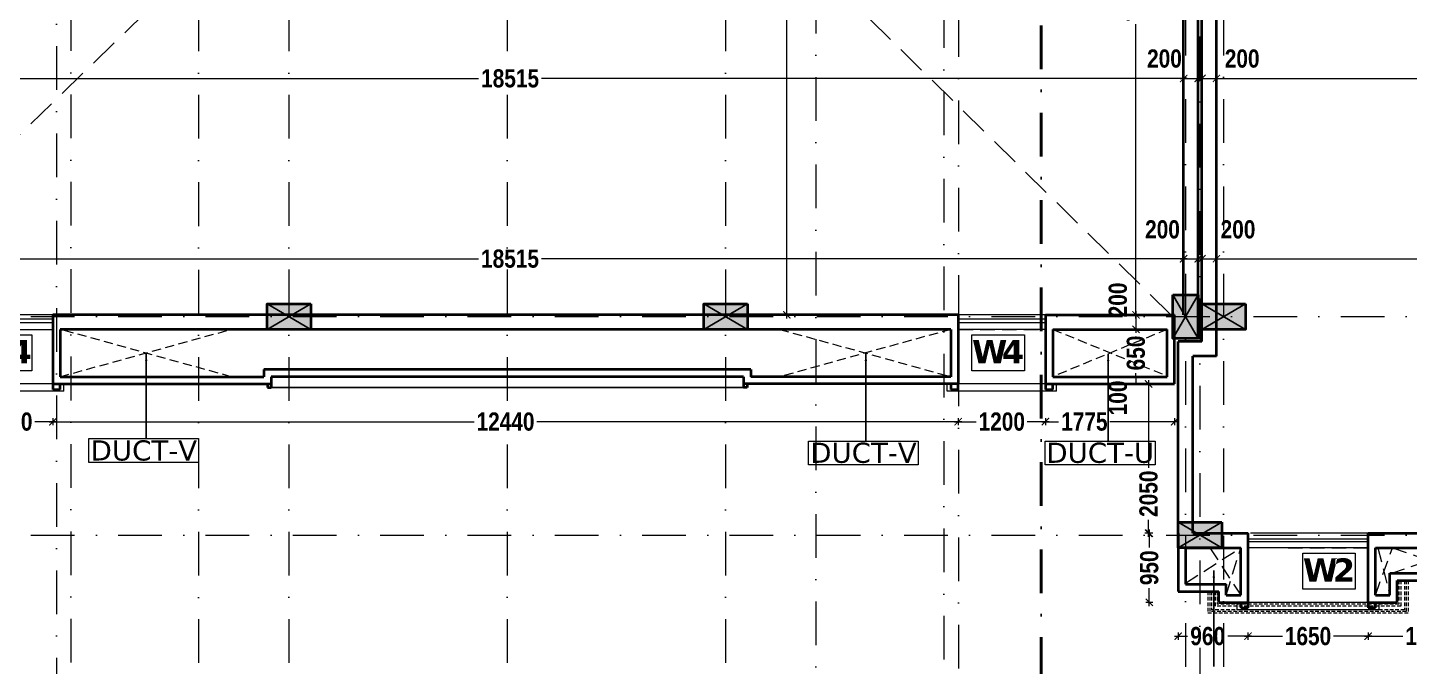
# Model space of a CAD drawing. Header units: millimetres. Extents: x -3092155 to 4513934, y -12317808 to 1850003.
# Drawn here: x -423017 to -404027, y -5738554 to -5729782 of the extents above; entities that cross this region are included whole.
import ezdxf

# ---------------------------------------------------------------- set-up
doc = ezdxf.new("R2010")
doc.units = ezdxf.units.MM
doc.header["$LTSCALE"] = 2
doc.header["$MEASUREMENT"] = 0
doc.header["$PDMODE"] = 34
doc.header["$PDSIZE"] = 500
for name, pattern in [('DASHDOT', [1, 0.5, -0.25, 0, -0.25]), ('DASHED2', [0.375, 0.25, -0.125]), ('HIDDEN', [0.375, 0.25, -0.125])]:
    doc.linetypes.add(name, pattern=pattern)
for name, color, linetype, lineweight in [('coloumn', 10, 'Continuous', 35), ('cornice', 12, 'Continuous', 25), ('D DIM', 250, 'Continuous', 9), ('DUCT', 37, 'Continuous', 35), ('expen. jt.', 130, 'Continuous', 35), ('GRID', 251, 'DASHDOT', 5), ('PARGOLA', 115, 'DASHED2', 5), ('PROJ', 251, 'HIDDEN', 5), ('SILL', 74, 'Continuous', 9), ('W2', 162, 'Continuous', 5), ('w4', 162, 'Continuous', 5), ('WAll', 250, 'Continuous', 35), ('WIN', 5, 'Continuous', 15)]:
    doc.layers.add(name, color=color, linetype=linetype, lineweight=lineweight)
doc.layers.add('DOT', color=7, linetype='DASHED2', lineweight=0, true_color=0x89067c)
doc.layers.add('duct text', color=7, linetype='Continuous', lineweight=5, true_color=0x30182a)
doc.styles.add('door', font='arial.ttf', dxfattribs={"height": 70})
doc.styles.add('INNER DIM', font='ARIALNB.TTF', dxfattribs={"height": 250})
doc.styles.add('style2', font='verdana.ttf')
doc.dimstyles.new('DOOR', dxfattribs={"dimtxt": 100, "dimasz": 100, "dimexe": 25, "dimexo": 50, "dimgap": 25, "dimtad": 0, "dimtih": 1, "dimtoh": 1, "dimdec": 0, "dimzin": 3, "dimdsep": 46, "dimtxsty": 'door', "dimblk": 'OBLIQUE', "dimcen": 200, "dimclrd": 256, "dimclre": 256, "dimclrt": 256, "dimadec": 0, "dimazin": 0, "dimtfac": 1, "dimtdec": 0, "dimtofl": 0, "dimtmove": 2, "dimatfit": 3, "dimfxl": 300, "dimfxlon": 1, "dimfrac": 1, "dimtolj": 1, "dimtzin": 0, "dimlwd": -1, "dimlwe": -1, "dimarcsym": 0})
doc.dimstyles.new('INNER DIM', dxfattribs={"dimscale": 0, "dimtxt": 250, "dimasz": 100, "dimexe": 50, "dimexo": 50, "dimgap": 50, "dimtad": 0, "dimdec": 0, "dimzin": 0, "dimdsep": 46, "dimtxsty": 'INNER DIM', "dimblk": 'ARCHTICK', "dimcen": 100, "dimdle": 50, "dimclrd": 256, "dimclre": 256, "dimclrt": 256, "dimadec": 0, "dimazin": 0, "dimtfac": 1, "dimtdec": 0, "dimtix": 1, "dimtmove": 2, "dimatfit": 3, "dimfxl": 50, "dimfxlon": 1, "dimtolj": 1, "dimtzin": 0, "dimlwd": -1, "dimlwe": -1, "dimarcsym": 1})

# ---------------------------------------------------------------- blocks, each defined once
blk = doc.blocks.new('_ArchTick')
at = {"color": 0, "linetype": 'ByBlock', "const_width": 0.15}
blk.add_lwpolyline([(-0.5, -0.5), (0.5, 0.5)], dxfattribs=at)
blk = doc.blocks.new('*D631')
at = {"layer": 'D DIM', "ltscale": 100, "transparency": 16777216}
for p, q in [((-406295, -5738140), (-405770, -5738140)), ((-406245, -5738090), (-406245, -5738190)), ((-404545, -5738140), (-405069, -5738140)), ((-404595, -5738090), (-404595, -5738190))]:
    blk.add_line(p, q, dxfattribs=at)
at = {"layer": 'Defpoints', "color": 0, "lineweight": 50, "ltscale": 100, "transparency": 16777216}
for p in [(-406245, -5737676), (-404595, -5737676), (-406245, -5738140)]:
    blk.add_point(p, dxfattribs=at)
at = {"layer": 'D DIM', "ltscale": 100, "transparency": 16777216, "xscale": 100, "yscale": 100, "zscale": 100, "rotation": 180}
blk.add_blockref('_ArchTick', (-406245, -5738140), dxfattribs=at)
at = {"layer": 'D DIM', "ltscale": 100, "transparency": 16777216, "xscale": 100, "yscale": 100, "zscale": 100}
blk.add_blockref('_ArchTick', (-404595, -5738140), dxfattribs=at)
at = {"layer": 'D DIM', "ltscale": 100, "transparency": 16777216, "insert": (-405420, -5738140), "char_height": 250, "attachment_point": 5, "style": 'INNER DIM'}
blk.add_mtext('\\A1;1650', dxfattribs=at)
blk = doc.blocks.new('*D128')
at = {"layer": 'D DIM', "ltscale": 100, "transparency": 16777216}
for p, q in [((-407611, -5734626), (-407611, -5735826)), ((-407611, -5734676), (-407661, -5734676)), ((-407611, -5736776), (-407611, -5736541)), ((-407561, -5736726), (-407661, -5736726))]:
    blk.add_line(p, q, dxfattribs=at)
at = {"layer": 'Defpoints', "color": 0, "lineweight": 50, "ltscale": 100, "transparency": 16777216}
for p in [(-407611, -5734676), (-407611, -5734676), (-406604, -5736726)]:
    blk.add_point(p, dxfattribs=at)
at = {"layer": 'D DIM', "ltscale": 100, "transparency": 16777216, "xscale": 100, "yscale": 100, "zscale": 100}
for p, rotation in [((-407611, -5734676), 90), ((-407611, -5736726), 270)]:
    blk.add_blockref('_ArchTick', p, dxfattribs=dict(at, rotation=rotation))
at = {"layer": 'D DIM', "ltscale": 100, "transparency": 16777216, "insert": (-407611, -5736184), "char_height": 250, "attachment_point": 5, "rotation": 90, "style": 'INNER DIM'}
blk.add_mtext('\\A1;2050', dxfattribs=at)
blk = doc.blocks.new('TGTG')
at = {"layer": 'W2', "lineweight": 15, "ltscale": 0.1}
for p, q in [((-1113180, -7689732), (-1112460, -7689732)), ((-1113180, -7690226), (-1113180, -7689732)), ((-1112460, -7689732), (-1112460, -7690226)), ((-1112460, -7690226), (-1113180, -7690226))]:
    blk.add_line(p, q, dxfattribs=at)
at = {"layer": 'W2', "ltscale": 100, "insert": (-1113179, -7689802), "char_height": 320, "width": 715, "attachment_point": 1, "style": 'style2'}
blk.add_mtext('{\\fVerdana|b1|i0|c0|p34;\\T0.8;W2}', dxfattribs=at)
blk = doc.blocks.new('*D632')
at = {"layer": 'D DIM', "ltscale": 100, "transparency": 16777216}
for p, q in [((-407254, -7759667), (-407254, -7759767)), ((-407205, -7759736), (-407205, -7759667)), ((-407205, -7759717), (-407254, -7759717))]:
    blk.add_line(p, q, dxfattribs=at)
at = {"layer": 'Defpoints', "color": 0, "lineweight": 50, "ltscale": 100, "transparency": 16777216}
for p in [(-407254, -5734676), (-407254, -7759717), (-407205, -7759786)]:
    blk.add_point(p, dxfattribs=at)
at = {"layer": 'D DIM', "ltscale": 100, "transparency": 16777216, "insert": (-407512, -7759417), "char_height": 250, "attachment_point": 5, "style": 'INNER DIM'}
blk.add_mtext('\\A1;50', dxfattribs=at)
blk = doc.blocks.new('*D633')
at = {"layer": 'D DIM', "ltscale": 100, "transparency": 16777216}
for p, q in [((-410279, -5735194), (-409979, -5735194)), ((-410229, -5735144), (-410229, -5735244)), ((-408979, -5735194), (-409279, -5735194)), ((-409029, -5735144), (-409029, -5735244))]:
    blk.add_line(p, q, dxfattribs=at)
at = {"layer": 'Defpoints', "color": 0, "lineweight": 50, "ltscale": 100, "transparency": 16777216}
for p in [(-410229, -5734676), (-409029, -5734676), (-410229, -5735194)]:
    blk.add_point(p, dxfattribs=at)
at = {"layer": 'D DIM', "ltscale": 100, "transparency": 16777216, "xscale": 100, "yscale": 100, "zscale": 100, "rotation": 180}
blk.add_blockref('_ArchTick', (-410229, -5735194), dxfattribs=at)
at = {"layer": 'D DIM', "ltscale": 100, "transparency": 16777216, "xscale": 100, "yscale": 100, "zscale": 100}
blk.add_blockref('_ArchTick', (-409029, -5735194), dxfattribs=at)
at = {"layer": 'D DIM', "ltscale": 100, "transparency": 16777216, "insert": (-409629, -5735194), "char_height": 250, "attachment_point": 5, "style": 'INNER DIM'}
blk.add_mtext('\\A1;1200', dxfattribs=at)
blk = doc.blocks.new('*D259')
at = {"layer": 'D DIM', "ltscale": 100, "transparency": 16777216}
for p, q in [((-425644, -5730530), (-425644, -5730430)), ((-407129, -5730530), (-407129, -5730430)), ((-425694, -5730480), (-416819, -5730480)), ((-407079, -5730480), (-415954, -5730480))]:
    blk.add_line(p, q, dxfattribs=at)
at = {"layer": 'Defpoints', "color": 0, "lineweight": 50, "ltscale": 100, "transparency": 16777216}
for p in [(-407129, -5730480), (-425644, -5730703), (-407129, -5730703)]:
    blk.add_point(p, dxfattribs=at)
at = {"layer": 'D DIM', "ltscale": 100, "transparency": 16777216, "xscale": 100, "yscale": 100, "zscale": 100, "rotation": 180}
blk.add_blockref('_ArchTick', (-425644, -5730480), dxfattribs=at)
at = {"layer": 'D DIM', "ltscale": 100, "transparency": 16777216, "xscale": 100, "yscale": 100, "zscale": 100}
blk.add_blockref('_ArchTick', (-407129, -5730480), dxfattribs=at)
at = {"layer": 'D DIM', "ltscale": 100, "transparency": 16777216, "insert": (-416386, -5730480), "char_height": 250, "attachment_point": 5, "style": 'INNER DIM'}
blk.add_mtext('\\A1;18515', dxfattribs=at)
blk = doc.blocks.new('*D260')
at = {"layer": 'D DIM', "ltscale": 100, "transparency": 16777216}
for p, q in [((-407129, -5730530), (-407129, -5730430)), ((-406929, -5730530), (-406929, -5730430)), ((-407179, -5730480), (-406879, -5730480))]:
    blk.add_line(p, q, dxfattribs=at)
at = {"layer": 'Defpoints', "color": 0, "lineweight": 50, "ltscale": 100, "transparency": 16777216}
for p in [(-406929, -5730480), (-407129, -5730703), (-406929, -5730703)]:
    blk.add_point(p, dxfattribs=at)
at = {"layer": 'D DIM', "ltscale": 100, "transparency": 16777216, "xscale": 100, "yscale": 100, "zscale": 100, "rotation": 180}
blk.add_blockref('_ArchTick', (-407129, -5730480), dxfattribs=at)
at = {"layer": 'D DIM', "ltscale": 100, "transparency": 16777216, "xscale": 100, "yscale": 100, "zscale": 100}
blk.add_blockref('_ArchTick', (-406929, -5730480), dxfattribs=at)
at = {"layer": 'D DIM', "ltscale": 100, "transparency": 16777216, "insert": (-407393, -5730208), "char_height": 250, "attachment_point": 5, "style": 'INNER DIM'}
blk.add_mtext('\\A1;200', dxfattribs=at)
blk = doc.blocks.new('*D261')
at = {"layer": 'D DIM', "ltscale": 100, "transparency": 16777216}
for p, q in [((-406879, -5730530), (-406879, -5730430)), ((-406679, -5730530), (-406679, -5730430)), ((-406929, -5730480), (-406629, -5730480))]:
    blk.add_line(p, q, dxfattribs=at)
at = {"layer": 'Defpoints', "color": 0, "lineweight": 50, "ltscale": 100, "transparency": 16777216}
for p in [(-406679, -5730480), (-406879, -5730703), (-406679, -5730703)]:
    blk.add_point(p, dxfattribs=at)
at = {"layer": 'D DIM', "ltscale": 100, "transparency": 16777216, "xscale": 100, "yscale": 100, "zscale": 100, "rotation": 180}
blk.add_blockref('_ArchTick', (-406879, -5730480), dxfattribs=at)
at = {"layer": 'D DIM', "ltscale": 100, "transparency": 16777216, "xscale": 100, "yscale": 100, "zscale": 100}
blk.add_blockref('_ArchTick', (-406679, -5730480), dxfattribs=at)
at = {"layer": 'D DIM', "ltscale": 100, "transparency": 16777216, "insert": (-406325, -5730208), "char_height": 250, "attachment_point": 5, "style": 'INNER DIM'}
blk.add_mtext('\\A1;200', dxfattribs=at)
blk = doc.blocks.new('*D262')
at = {"layer": 'D DIM', "ltscale": 100, "transparency": 16777216}
for p, q in [((-406679, -5730530), (-406679, -5730430)), ((-385234, -5730530), (-385234, -5730430)), ((-406729, -5730480), (-396837, -5730480)), ((-385184, -5730480), (-395957, -5730480))]:
    blk.add_line(p, q, dxfattribs=at)
at = {"layer": 'Defpoints', "color": 0, "lineweight": 50, "ltscale": 100, "transparency": 16777216}
for p in [(-385234, -5730480), (-406679, -5730703), (-385234, -5730701)]:
    blk.add_point(p, dxfattribs=at)
at = {"layer": 'D DIM', "ltscale": 100, "transparency": 16777216, "xscale": 100, "yscale": 100, "zscale": 100, "rotation": 180}
blk.add_blockref('_ArchTick', (-406679, -5730480), dxfattribs=at)
at = {"layer": 'D DIM', "ltscale": 100, "transparency": 16777216, "xscale": 100, "yscale": 100, "zscale": 100}
blk.add_blockref('_ArchTick', (-385234, -5730480), dxfattribs=at)
at = {"layer": 'D DIM', "ltscale": 100, "transparency": 16777216, "insert": (-396397, -5730480), "char_height": 250, "attachment_point": 5, "style": 'INNER DIM'}
blk.add_mtext('\\A1;21445', dxfattribs=at)
blk = doc.blocks.new('*D743')
at = {"layer": 'D DIM', "ltscale": 100, "transparency": 16777216}
for p, q in [((-425644, -5733006), (-425644, -5732906)), ((-407129, -5733006), (-407129, -5732906)), ((-425694, -5732956), (-416819, -5732956)), ((-407079, -5732956), (-415954, -5732956))]:
    blk.add_line(p, q, dxfattribs=at)
at = {"layer": 'Defpoints', "color": 0, "lineweight": 50, "ltscale": 100, "transparency": 16777216}
for p in [(-407129, -5732956), (-407129, -5733451), (-425644, -5733926)]:
    blk.add_point(p, dxfattribs=at)
at = {"layer": 'D DIM', "ltscale": 100, "transparency": 16777216, "xscale": 100, "yscale": 100, "zscale": 100, "rotation": 180}
blk.add_blockref('_ArchTick', (-425644, -5732956), dxfattribs=at)
at = {"layer": 'D DIM', "ltscale": 100, "transparency": 16777216, "xscale": 100, "yscale": 100, "zscale": 100}
blk.add_blockref('_ArchTick', (-407129, -5732956), dxfattribs=at)
at = {"layer": 'D DIM', "ltscale": 100, "transparency": 16777216, "insert": (-416387, -5732956), "char_height": 250, "attachment_point": 5, "style": 'INNER DIM'}
blk.add_mtext('\\A1;18515', dxfattribs=at)
blk = doc.blocks.new('*D267')
at = {"layer": 'D DIM', "ltscale": 100, "transparency": 16777216}
for p, q in [((-407129, -5733006), (-407129, -5732906)), ((-406929, -5733006), (-406929, -5732906)), ((-407179, -5732956), (-406879, -5732956))]:
    blk.add_line(p, q, dxfattribs=at)
at = {"layer": 'Defpoints', "color": 0, "lineweight": 50, "ltscale": 100, "transparency": 16777216}
for p in [(-406929, -5732956), (-407129, -5733451), (-406929, -5733451)]:
    blk.add_point(p, dxfattribs=at)
at = {"layer": 'D DIM', "ltscale": 100, "transparency": 16777216, "xscale": 100, "yscale": 100, "zscale": 100, "rotation": 180}
blk.add_blockref('_ArchTick', (-407129, -5732956), dxfattribs=at)
at = {"layer": 'D DIM', "ltscale": 100, "transparency": 16777216, "xscale": 100, "yscale": 100, "zscale": 100}
blk.add_blockref('_ArchTick', (-406929, -5732956), dxfattribs=at)
at = {"layer": 'D DIM', "ltscale": 100, "transparency": 16777216, "insert": (-407420, -5732554), "char_height": 250, "attachment_point": 5, "style": 'INNER DIM'}
blk.add_mtext('\\A1;200', dxfattribs=at)
blk = doc.blocks.new('*D268')
at = {"layer": 'D DIM', "ltscale": 100, "transparency": 16777216}
for p, q in [((-406879, -5733006), (-406879, -5732906)), ((-406679, -5733006), (-406679, -5732906)), ((-406929, -5732956), (-406629, -5732956))]:
    blk.add_line(p, q, dxfattribs=at)
at = {"layer": 'Defpoints', "color": 0, "lineweight": 50, "ltscale": 100, "transparency": 16777216}
for p in [(-406679, -5732956), (-406879, -5733576), (-406679, -5733576)]:
    blk.add_point(p, dxfattribs=at)
at = {"layer": 'D DIM', "ltscale": 100, "transparency": 16777216, "xscale": 100, "yscale": 100, "zscale": 100, "rotation": 180}
blk.add_blockref('_ArchTick', (-406879, -5732956), dxfattribs=at)
at = {"layer": 'D DIM', "ltscale": 100, "transparency": 16777216, "xscale": 100, "yscale": 100, "zscale": 100}
blk.add_blockref('_ArchTick', (-406679, -5732956), dxfattribs=at)
at = {"layer": 'D DIM', "ltscale": 100, "transparency": 16777216, "insert": (-406382, -5732554), "char_height": 250, "attachment_point": 5, "style": 'INNER DIM'}
blk.add_mtext('\\A1;200', dxfattribs=at)
blk = doc.blocks.new('*D269')
at = {"layer": 'D DIM', "ltscale": 100, "transparency": 16777216}
for p, q in [((-406679, -5733006), (-406679, -5732906)), ((-397234, -5733006), (-397234, -5732906)), ((-406729, -5732956), (-402316, -5732956)), ((-397184, -5732956), (-401597, -5732956))]:
    blk.add_line(p, q, dxfattribs=at)
at = {"layer": 'Defpoints', "color": 0, "lineweight": 50, "ltscale": 100, "transparency": 16777216}
for p in [(-397234, -5732956), (-406679, -5733576), (-397234, -5733926)]:
    blk.add_point(p, dxfattribs=at)
at = {"layer": 'D DIM', "ltscale": 100, "transparency": 16777216, "xscale": 100, "yscale": 100, "zscale": 100, "rotation": 180}
blk.add_blockref('_ArchTick', (-406679, -5732956), dxfattribs=at)
at = {"layer": 'D DIM', "ltscale": 100, "transparency": 16777216, "xscale": 100, "yscale": 100, "zscale": 100}
blk.add_blockref('_ArchTick', (-397234, -5732956), dxfattribs=at)
at = {"layer": 'D DIM', "ltscale": 100, "transparency": 16777216, "insert": (-401957, -5732956), "char_height": 250, "attachment_point": 5, "style": 'INNER DIM'}
blk.add_mtext('\\A1;9445', dxfattribs=at)
blk = doc.blocks.new('*D321')
at = {"layer": 'D DIM', "ltscale": 100, "transparency": 16777216}
for p, q in [((-407735, -5726008), (-407835, -5726008)), ((-407785, -5725958), (-407785, -5729023)), ((-407785, -5733776), (-407785, -5729735)), ((-407735, -5733726), (-407835, -5733726))]:
    blk.add_line(p, q, dxfattribs=at)
at = {"layer": 'Defpoints', "color": 0, "lineweight": 50, "ltscale": 100, "transparency": 16777216}
for p in [(-407279, -5726008), (-407785, -5733726), (-407279, -5733726)]:
    blk.add_point(p, dxfattribs=at)
at = {"layer": 'D DIM', "ltscale": 100, "transparency": 16777216, "xscale": 100, "yscale": 100, "zscale": 100}
for p, rotation in [((-407785, -5726008), 90), ((-407785, -5733726), 270)]:
    blk.add_blockref('_ArchTick', p, dxfattribs=dict(at, rotation=rotation))
at = {"layer": 'D DIM', "ltscale": 100, "transparency": 16777216, "insert": (-407785, -5729379), "char_height": 250, "attachment_point": 5, "rotation": 90, "style": 'INNER DIM'}
blk.add_mtext('\\A1;7718', dxfattribs=at)
blk = doc.blocks.new('*D791')
at = {"layer": 'D DIM', "ltscale": 100, "transparency": 16777216}
for p, q in [((-407785, -5733676), (-407785, -5733976)), ((-407735, -5733726), (-407835, -5733726)), ((-407735, -5733926), (-407835, -5733926))]:
    blk.add_line(p, q, dxfattribs=at)
at = {"layer": 'Defpoints', "color": 0, "lineweight": 50, "ltscale": 100, "transparency": 16777216}
for p in [(-407279, -5733726), (-407785, -5733926), (-407354, -5733926)]:
    blk.add_point(p, dxfattribs=at)
at = {"layer": 'D DIM', "ltscale": 100, "transparency": 16777216, "xscale": 100, "yscale": 100, "zscale": 100}
for p, rotation in [((-407785, -5733726), 90), ((-407785, -5733926), 270)]:
    blk.add_blockref('_ArchTick', p, dxfattribs=dict(at, rotation=rotation))
at = {"layer": 'D DIM', "ltscale": 100, "transparency": 16777216, "insert": (-408033, -5733522), "char_height": 250, "attachment_point": 5, "rotation": 90, "style": 'INNER DIM'}
blk.add_mtext('\\A1;200', dxfattribs=at)
blk = doc.blocks.new('*D792')
at = {"layer": 'D DIM', "ltscale": 100, "transparency": 16777216}
for p, q in [((-407735, -5733926), (-407835, -5733926)), ((-407785, -5733926), (-407785, -5733975)), ((-407735, -5734576), (-407835, -5734576)), ((-407785, -5734576), (-407785, -5734527))]:
    blk.add_line(p, q, dxfattribs=at)
at = {"layer": 'Defpoints', "color": 0, "lineweight": 50, "ltscale": 100, "transparency": 16777216}
for p in [(-407354, -5733926), (-407785, -5734576), (-407354, -5734576)]:
    blk.add_point(p, dxfattribs=at)
at = {"layer": 'D DIM', "ltscale": 100, "transparency": 16777216, "insert": (-407785, -5734251), "char_height": 250, "attachment_point": 5, "rotation": 90, "style": 'INNER DIM'}
blk.add_mtext('\\A1;650', dxfattribs=at)
blk = doc.blocks.new('*D793')
at = {"layer": 'D DIM', "ltscale": 100, "transparency": 16777216}
for p, q in [((-407735, -5734576), (-407835, -5734576)), ((-407785, -5734576), (-407785, -5734676)), ((-407735, -5734676), (-407835, -5734676))]:
    blk.add_line(p, q, dxfattribs=at)
at = {"layer": 'Defpoints', "color": 0, "lineweight": 50, "ltscale": 100, "transparency": 16777216}
for p in [(-407354, -5734576), (-407785, -5734676), (-407254, -5734676)]:
    blk.add_point(p, dxfattribs=at)
at = {"layer": 'D DIM', "ltscale": 100, "transparency": 16777216, "insert": (-408033, -5734868), "char_height": 250, "attachment_point": 5, "rotation": 90, "style": 'INNER DIM'}
blk.add_mtext('\\A1;100', dxfattribs=at)
blk = doc.blocks.new('*D357')
at = {"layer": 'D DIM', "ltscale": 100, "transparency": 16777216}
for p, q in [((-412533, -5719043), (-412633, -5719043)), ((-412583, -5718993), (-412583, -5725954)), ((-412583, -5733776), (-412583, -5726816)), ((-412533, -5733726), (-412633, -5733726))]:
    blk.add_line(p, q, dxfattribs=at)
at = {"layer": 'Defpoints', "color": 0, "lineweight": 50, "ltscale": 100, "transparency": 16777216}
for p in [(-412583, -5719043), (-410599, -5719043), (-411503, -5733726)]:
    blk.add_point(p, dxfattribs=at)
at = {"layer": 'D DIM', "ltscale": 100, "transparency": 16777216, "xscale": 100, "yscale": 100, "zscale": 100}
for p, rotation in [((-412583, -5719043), 90), ((-412583, -5733726), 270)]:
    blk.add_blockref('_ArchTick', p, dxfattribs=dict(at, rotation=rotation))
at = {"layer": 'D DIM', "ltscale": 100, "transparency": 16777216, "insert": (-412583, -5726385), "char_height": 250, "attachment_point": 5, "rotation": 90, "style": 'INNER DIM'}
blk.add_mtext('\\A1;14683', dxfattribs=at)
blk = doc.blocks.new('*D866')
at = {"layer": 'D DIM', "ltscale": 100, "transparency": 16777216}
for p, q in [((-422719, -5735194), (-416879, -5735194)), ((-422669, -5735144), (-422669, -5735244)), ((-410179, -5735194), (-416019, -5735194)), ((-410229, -5735144), (-410229, -5735244))]:
    blk.add_line(p, q, dxfattribs=at)
at = {"layer": 'Defpoints', "color": 0, "lineweight": 50, "ltscale": 100, "transparency": 16777216}
for p in [(-422669, -5734652), (-410229, -5734676), (-410229, -5735194)]:
    blk.add_point(p, dxfattribs=at)
at = {"layer": 'D DIM', "ltscale": 100, "transparency": 16777216, "xscale": 100, "yscale": 100, "zscale": 100, "rotation": 180}
blk.add_blockref('_ArchTick', (-422669, -5735194), dxfattribs=at)
at = {"layer": 'D DIM', "ltscale": 100, "transparency": 16777216, "xscale": 100, "yscale": 100, "zscale": 100}
blk.add_blockref('_ArchTick', (-410229, -5735194), dxfattribs=at)
at = {"layer": 'D DIM', "ltscale": 100, "transparency": 16777216, "insert": (-416449, -5735194), "char_height": 250, "attachment_point": 5, "style": 'INNER DIM'}
blk.add_mtext('\\A1;12440', dxfattribs=at)
blk = doc.blocks.new('*D867')
at = {"layer": 'D DIM', "ltscale": 100, "transparency": 16777216}
for p, q in [((-409079, -5735194), (-408847, -5735194)), ((-409029, -5735144), (-409029, -5735244)), ((-407204, -5735194), (-408142, -5735194)), ((-407254, -5735144), (-407254, -5735244))]:
    blk.add_line(p, q, dxfattribs=at)
at = {"layer": 'Defpoints', "color": 0, "lineweight": 50, "ltscale": 100, "transparency": 16777216}
for p in [(-409029, -5734676), (-407254, -5734676), (-407254, -5735194)]:
    blk.add_point(p, dxfattribs=at)
at = {"layer": 'D DIM', "ltscale": 100, "transparency": 16777216, "xscale": 100, "yscale": 100, "zscale": 100, "rotation": 180}
blk.add_blockref('_ArchTick', (-409029, -5735194), dxfattribs=at)
at = {"layer": 'D DIM', "ltscale": 100, "transparency": 16777216, "xscale": 100, "yscale": 100, "zscale": 100}
blk.add_blockref('_ArchTick', (-407254, -5735194), dxfattribs=at)
at = {"layer": 'D DIM', "ltscale": 100, "transparency": 16777216, "insert": (-408494, -5735194), "char_height": 250, "attachment_point": 5, "style": 'INNER DIM'}
blk.add_mtext('\\A1;1775', dxfattribs=at)
blk = doc.blocks.new('*D868')
at = {"layer": 'D DIM', "ltscale": 100, "transparency": 16777216}
for p, q in [((-407551, -5736726), (-407651, -5736726)), ((-407601, -5736676), (-407601, -5736924)), ((-407601, -5737726), (-407601, -5737479)), ((-407551, -5737676), (-407651, -5737676))]:
    blk.add_line(p, q, dxfattribs=at)
at = {"layer": 'Defpoints', "color": 0, "lineweight": 50, "ltscale": 100, "transparency": 16777216}
for p in [(-406245, -5736726), (-407601, -5737676), (-406244, -5737676)]:
    blk.add_point(p, dxfattribs=at)
at = {"layer": 'D DIM', "ltscale": 100, "transparency": 16777216, "xscale": 100, "yscale": 100, "zscale": 100}
for p, rotation in [((-407601, -5736726), 90), ((-407601, -5737676), 270)]:
    blk.add_blockref('_ArchTick', p, dxfattribs=dict(at, rotation=rotation))
at = {"layer": 'D DIM', "ltscale": 100, "transparency": 16777216, "insert": (-407601, -5737201), "char_height": 250, "attachment_point": 5, "rotation": 90, "style": 'INNER DIM'}
blk.add_mtext('\\A1;950', dxfattribs=at)
blk = doc.blocks.new('*D869')
at = {"layer": 'D DIM', "ltscale": 100, "transparency": 16777216}
for p, q in [((-407255, -5738140), (-407077, -5738140)), ((-407205, -5738090), (-407205, -5738190)), ((-406195, -5738140), (-406522, -5738140)), ((-406245, -5738090), (-406245, -5738190))]:
    blk.add_line(p, q, dxfattribs=at)
at = {"layer": 'Defpoints', "color": 0, "lineweight": 50, "ltscale": 100, "transparency": 16777216}
for p in [(-407205, -5737526), (-406245, -5737526), (-406245, -5738140)]:
    blk.add_point(p, dxfattribs=at)
at = {"layer": 'D DIM', "ltscale": 100, "transparency": 16777216, "xscale": 100, "yscale": 100, "zscale": 100, "rotation": 180}
blk.add_blockref('_ArchTick', (-407205, -5738140), dxfattribs=at)
at = {"layer": 'D DIM', "ltscale": 100, "transparency": 16777216, "xscale": 100, "yscale": 100, "zscale": 100}
blk.add_blockref('_ArchTick', (-406245, -5738140), dxfattribs=at)
at = {"layer": 'D DIM', "ltscale": 100, "transparency": 16777216, "insert": (-406799, -5738140), "char_height": 250, "attachment_point": 5, "style": 'INNER DIM'}
blk.add_mtext('\\A1;960', dxfattribs=at)
blk = doc.blocks.new('*D870')
at = {"layer": 'D DIM', "ltscale": 100, "transparency": 16777216}
for p, q in [((-404644, -5738140), (-404115, -5738140)), ((-404594, -5738090), (-404594, -5738190)), ((-402895, -5738140), (-403414, -5738140)), ((-402945, -5738090), (-402945, -5738190))]:
    blk.add_line(p, q, dxfattribs=at)
at = {"layer": 'Defpoints', "color": 0, "lineweight": 50, "ltscale": 100, "transparency": 16777216}
for p in [(-404594, -5737676), (-402945, -5737676), (-402945, -5738140)]:
    blk.add_point(p, dxfattribs=at)
at = {"layer": 'D DIM', "ltscale": 100, "transparency": 16777216, "xscale": 100, "yscale": 100, "zscale": 100, "rotation": 180}
blk.add_blockref('_ArchTick', (-404594, -5738140), dxfattribs=at)
at = {"layer": 'D DIM', "ltscale": 100, "transparency": 16777216, "xscale": 100, "yscale": 100, "zscale": 100}
blk.add_blockref('_ArchTick', (-402945, -5738140), dxfattribs=at)
at = {"layer": 'D DIM', "ltscale": 100, "transparency": 16777216, "insert": (-403764, -5738140), "char_height": 250, "attachment_point": 5, "style": 'INNER DIM'}
blk.add_mtext('\\A1;1649', dxfattribs=at)
blk = doc.blocks.new('F.F')
at = {"layer": 'coloumn', "ltscale": 100}
for points in [[(-191745, -5886906), (-191745, -5887256), (-192345, -5887256), (-192345, -5886906)], [(-185745, -5886907), (-185745, -5887257), (-186345, -5887257), (-186345, -5886907)], [(-179900, -5886781), (-179550, -5886781), (-179550, -5887381), (-179900, -5887381)], [(-178900, -5886906), (-178900, -5887256), (-179500, -5887256), (-179500, -5886906)], [(-179225, -5889906), (-179225, -5890256), (-179825, -5890256), (-179825, -5889906)]]:
    blk.add_hatch(color=256, dxfattribs=at).paths.add_polyline_path(points)
at = {"layer": 'coloumn', "lineweight": 25, "ltscale": 100}
for p, q in [((-192345, -5887256), (-191745, -5886906)), ((-192345, -5886906), (-191745, -5887256)), ((-186345, -5887257), (-185745, -5886907)), ((-186345, -5886907), (-185745, -5887257)), ((-179550, -5887381), (-179900, -5886781)), ((-179900, -5887381), (-179550, -5886781)), ((-179500, -5887256), (-178900, -5886906)), ((-179500, -5886906), (-178900, -5887256)), ((-179825, -5890256), (-179225, -5889906)), ((-179825, -5889906), (-179225, -5890256))]:
    blk.add_line(p, q, dxfattribs=at)
at = {"layer": 'coloumn', "ltscale": 100}
for points in [[(-191745, -5886906), (-191745, -5887256), (-192345, -5887256), (-192345, -5886906)], [(-185745, -5886907), (-185745, -5887257), (-186345, -5887257), (-186345, -5886907)], [(-179900, -5886781), (-179550, -5886781), (-179550, -5887381), (-179900, -5887381)], [(-178900, -5886906), (-178900, -5887256), (-179500, -5887256), (-179500, -5886906)], [(-179225, -5889906), (-179225, -5890256), (-179825, -5890256), (-179825, -5889906)]]:
    blk.add_lwpolyline(points, close=True, dxfattribs=at)
blk = doc.blocks.new('ujuj')
at = {"layer": 'DUCT', "ltscale": 100}
for p, q in [((-427849, -5813156), (-427849, -5813081)), ((-427849, -5813081), (-427749, -5813081)), ((-427749, -5813081), (-427749, -5813156)), ((-426099, -5813156), (-426099, -5813081)), ((-426099, -5813081), (-425999, -5813081)), ((-425999, -5813081), (-425999, -5813156))]:
    blk.add_line(p, q, dxfattribs=at)
at = {"layer": 'PROJ', "ltscale": 250}
blk.add_line((-426099, -5813156), (-427749, -5813156), dxfattribs=at)
at = {"layer": 'SILL', "ltscale": 100}
for p, q in [((-425949, -5813056), (-427899, -5813056)), ((-427899, -5813056), (-427899, -5813156)), ((-425949, -5813056), (-425949, -5813156)), ((-426099, -5813156), (-427749, -5813156))]:
    blk.add_line(p, q, dxfattribs=at)
blk = doc.blocks.new('6y55')
at = {"layer": 'DUCT', "ltscale": 100}
for p, q in [((-423969, -5720161), (-423969, -5720236)), ((-423869, -5720236), (-423869, -5720161)), ((-422669, -5720161), (-422669, -5720236)), ((-422569, -5720236), (-422569, -5720161)), ((-423969, -5720236), (-423869, -5720236)), ((-422669, -5720236), (-422569, -5720236))]:
    blk.add_line(p, q, dxfattribs=at)
at = {"layer": 'PROJ', "ltscale": 250}
blk.add_line((-422669, -5720161), (-423869, -5720161), dxfattribs=at)
at = {"layer": 'SILL', "ltscale": 100}
for p, q in [((-424018, -5720261), (-424018, -5720161)), ((-422669, -5720161), (-423869, -5720161)), ((-422519, -5720261), (-422519, -5720161)), ((-422519, -5720261), (-424018, -5720261))]:
    blk.add_line(p, q, dxfattribs=at)
blk = doc.blocks.new('*D1196')
at = {"layer": 'D DIM', "ltscale": 100, "transparency": 16777216}
for p, q in [((-423919, -5735194), (-423619, -5735194)), ((-423869, -5735144), (-423869, -5735244)), ((-422619, -5735194), (-422919, -5735194)), ((-422669, -5735144), (-422669, -5735244))]:
    blk.add_line(p, q, dxfattribs=at)
at = {"layer": 'Defpoints', "color": 0, "lineweight": 50, "ltscale": 100, "transparency": 16777216}
for p in [(-423869, -5734448), (-422669, -5734448), (-422669, -5735194)]:
    blk.add_point(p, dxfattribs=at)
at = {"layer": 'D DIM', "ltscale": 100, "transparency": 16777216, "xscale": 100, "yscale": 100, "zscale": 100, "rotation": 180}
blk.add_blockref('_ArchTick', (-423869, -5735194), dxfattribs=at)
at = {"layer": 'D DIM', "ltscale": 100, "transparency": 16777216, "xscale": 100, "yscale": 100, "zscale": 100}
blk.add_blockref('_ArchTick', (-422669, -5735194), dxfattribs=at)
at = {"layer": 'D DIM', "ltscale": 100, "transparency": 16777216, "insert": (-423269, -5735194), "char_height": 250, "attachment_point": 5, "style": 'INNER DIM'}
blk.add_mtext('\\A1;1200', dxfattribs=at)
blk = doc.blocks.new('_Oblique')
at = {"color": 0, "linetype": 'ByBlock', "lineweight": -2}
blk.add_line((-0.5, -0.5), (0.5, 0.5), dxfattribs=at)
blk = doc.blocks.new('6yuj6kit')
at = {"layer": 'duct text', "ltscale": 0.1}
for points in [[(-133502, -5664014), (-131994, -5664014), (-131994, -5664343), (-133502, -5664343)], [(-123612, -5664047), (-122104, -5664047), (-122104, -5664376), (-123612, -5664376)], [(-120358, -5664047), (-118850, -5664047), (-118850, -5664376), (-120358, -5664376)]]:
    blk.add_lwpolyline(points, close=True, dxfattribs=at)
at = {"layer": 'duct text', "ltscale": 0.1, "char_height": 276.64, "width": 1547.24, "attachment_point": 5, "style": 'style2'}
for s, insert in [('\\pxt11;DUCT-V', (-132747, -5664179)), ('\\pxt11;DUCT-V', (-122857, -5664211)), ('\\pxt11;DUCT-U', (-119603, -5664211))]:
    blk.add_mtext(s, dxfattribs=dict(at, insert=insert))
at = {"layer": 'duct text', "ltscale": 0.1}
for points in [[(-132714, -5662850), (-132714, -5664014), (-132714, -5662850)], [(-122824, -5662850), (-122824, -5664047), (-122824, -5662850)], [(-119494, -5662850), (-119494, -5664047), (-119494, -5662850)], [(-118042, -5665824), (-118042, -5667142), (-118042, -5665824)]]:
    blk.add_leader(points, dimstyle='DOOR', dxfattribs=at)

msp = doc.modelspace()

# ---------------------------------------------------------------- linework, layer by layer
at = {"layer": 'cornice'}
msp.add_line((-419669.7, -5734726.2), (-413179.7, -5734726.2), dxfattribs=at)
at = {"layer": 'DOT', "ltscale": 250}
for p, q in [((-422568.8, -5734576.2), (-420218.8, -5733926.2)), ((-420218.8, -5734576.2), (-422568.8, -5733926.2)), ((-412678.8, -5733926.2), (-410328.8, -5734576.2)), ((-410328.8, -5733926.2), (-412678.8, -5734576.2)), ((-408928.8, -5733926.2), (-407354.3, -5734565.9)), ((-407354.3, -5733926.2), (-408928.8, -5734576.2))]:
    msp.add_line(p, q, dxfattribs=at)
at = {"layer": 'DOT', "ltscale": 400}
for p, q in [((-410224.2, -5733926.2), (-409024.4, -5733926.2)), ((-407104.7, -5737411.5), (-406344.7, -5736926.2)), ((-406771.4, -5736926.2), (-406344.7, -5737576.2)), ((-406544.7, -5737576.2), (-406344.7, -5736926.2)), ((-405693.9, -5736926.2), (-404494.2, -5736926.2)), ((-404494.7, -5737576.2), (-404259.6, -5736926.2)), ((-404459.6, -5736926.2), (-404294.7, -5737576.2)), ((-403249.6, -5736926.2), (-404259.6, -5737276.2)), ((-404259.6, -5736926.2), (-403249.6, -5737276.2))]:
    msp.add_line(p, q, dxfattribs=at)
at = {"layer": 'DOT', "linetype": 'DASHED2', "ltscale": 100}
for p, q in [((-404170.5, -5737376.2), (-404170.5, -5737701.2)), ((-404145.5, -5737376.2), (-404145.5, -5737726.2)), ((-404095.5, -5737376.2), (-404095.5, -5737776.2)), ((-404070.5, -5737376.2), (-404070.5, -5737801.2)), ((-404045.5, -5737376.2), (-404045.5, -5737826.2)), ((-406795.5, -5737526.2), (-406795.5, -5737826.2)), ((-406770.5, -5737526.2), (-406770.5, -5737801.2)), ((-406745.5, -5737526.2), (-406745.5, -5737776.2)), ((-406695.5, -5737526.2), (-406695.5, -5737726.2)), ((-406670.5, -5737526.2), (-406670.5, -5737701.2)), ((-404045.5, -5737826.2), (-406795.5, -5737826.2)), ((-404070.5, -5737801.2), (-406770.5, -5737801.2)), ((-404095.5, -5737776.2), (-406745.5, -5737776.2)), ((-404145.5, -5737726.2), (-406695.5, -5737726.2)), ((-404170.5, -5737701.2), (-406670.5, -5737701.2))]:
    msp.add_line(p, q, dxfattribs=at)
at = {"layer": 'DUCT', "ltscale": 100}
for p, q in [((-410228.8, -5733726.2), (-422668.8, -5733726.2)), ((-422668.8, -5733726.2), (-422668.8, -5734676.2)), ((-410228.8, -5733726.2), (-410228.8, -5734676.2)), ((-409028.8, -5733726.2), (-407254.3, -5733726.2)), ((-409028.8, -5733726.2), (-409028.8, -5734676.2)), ((-407254.3, -5734676.2), (-407254.3, -5733726.2)), ((-410328.8, -5733926.2), (-422568.8, -5733926.2)), ((-422568.8, -5733926.2), (-422568.8, -5734576.2)), ((-410328.8, -5733926.2), (-410328.8, -5734576.2)), ((-408928.8, -5733926.2), (-407354.3, -5733926.2)), ((-408928.8, -5733926.2), (-408928.8, -5734576.2)), ((-407354.3, -5734576.2), (-407354.3, -5733926.2)), ((-407204.7, -5736926.2), (-407204.7, -5734093.4)), ((-407004.7, -5734093.4), (-407204.3, -5734093.4)), ((-406879.7, -5734093.4), (-407004.7, -5734093.4)), ((-407004.7, -5736726.2), (-407004.7, -5734293.4)), ((-406679.3, -5734293.4), (-407004.7, -5734293.4)), ((-422568.8, -5734576.2), (-419769.7, -5734576.2)), ((-413079.7, -5734476.2), (-419769.7, -5734476.2)), ((-419769.7, -5734476.2), (-419769.7, -5734576.2)), ((-413179.7, -5734576.2), (-419669.7, -5734576.2)), ((-419669.7, -5734576.2), (-419669.7, -5734676.2)), ((-413179.7, -5734576.2), (-413179.7, -5734676.2)), ((-413079.7, -5734476.2), (-413079.7, -5734576.2)), ((-410328.8, -5734576.2), (-413079.7, -5734576.2)), ((-408928.8, -5734576.2), (-407354.3, -5734576.2)), ((-422668.8, -5734676.2), (-422553.8, -5734676.2)), ((-422620.6, -5734676.2), (-419669.7, -5734676.2)), ((-419719.7, -5734676.2), (-419719.7, -5734726.2)), ((-419719.7, -5734726.2), (-419669.7, -5734726.2)), ((-419669.7, -5734676.2), (-419669.7, -5734726.2)), ((-410228.8, -5734676.2), (-413179.7, -5734676.2)), ((-413179.7, -5734676.2), (-413179.7, -5734726.2)), ((-413129.7, -5734726.2), (-413179.7, -5734726.2)), ((-413129.7, -5734676.2), (-413129.7, -5734726.2)), ((-409028.8, -5734676.2), (-407254.3, -5734676.2)), ((-407204.7, -5736723), (-407204.7, -5737526.2)), ((-407004.3, -5736726.2), (-406244.7, -5736726.2)), ((-406244.7, -5737676.2), (-406244.7, -5736726.2)), ((-404594.7, -5737676.2), (-404594.7, -5736726.2)), ((-404594.7, -5736726.2), (-402945.2, -5736726.2)), ((-407105.1, -5736926.2), (-406344.7, -5736926.2)), ((-407104.7, -5736926.2), (-407104.7, -5737426.2)), ((-406344.7, -5737576.2), (-406344.7, -5736926.2)), ((-404494.7, -5737576.2), (-404494.7, -5736926.2)), ((-404494.7, -5736926.2), (-403045.2, -5736926.2)), ((-404294.7, -5737576.2), (-404294.7, -5737276.2)), ((-404294.7, -5737276.2), (-403245.2, -5737276.2)), ((-407104.3, -5737426.2), (-406544.7, -5737426.2)), ((-406544.7, -5737576.2), (-406544.7, -5737426.2)), ((-404194.7, -5737676.2), (-404194.7, -5737376.2)), ((-404194.7, -5737376.2), (-403345.2, -5737376.2)), ((-407204.3, -5737526.2), (-406644.7, -5737526.2)), ((-406644.7, -5737676.2), (-406644.7, -5737526.2)), ((-406644.7, -5737676.2), (-406244.7, -5737676.2)), ((-406544.7, -5737576.2), (-406344.7, -5737576.2)), ((-404594.7, -5737676.2), (-404194.7, -5737676.2)), ((-404494.7, -5737576.2), (-404294.7, -5737576.2))]:
    msp.add_line(p, q, dxfattribs=at)
at = {"layer": 'expen. jt.', "ltscale": 100}
msp.add_line((-406929.7, -5734051.4), (-406929.7, -5715526.2), dxfattribs=at)
at = {"layer": 'GRID', "color": 5, "ltscale": 600}
for p, q in [((-406904.7, -5655495.3), (-406904.7, -5744297.3)), ((-412182.1, -5656055.6), (-412182.1, -5743736.9)), ((-407104.7, -5656356.3), (-407104.7, -5743438.6)), ((-406579.7, -5656356.5), (-406579.7, -5743436)), ((-422424.7, -5657494.5), (-422424.7, -5742293.2)), ((-420667.4, -5657500.3), (-420667.4, -5742292.2)), ((-419424.7, -5657499.4), (-419424.7, -5742293.2)), ((-416424.7, -5657499.4), (-416424.7, -5742293.2)), ((-413424.7, -5657499.4), (-413424.7, -5742293.2)), ((-410424.7, -5657454.4), (-410424.7, -5742293.1)), ((-410224.3, -5658776.1), (-410224.3, -5740971.3)), ((-422620.1, -5660430.1), (-422620.1, -5739362.4))]:
    msp.add_line(p, q, dxfattribs=at)
at = {"layer": 'GRID', "color": 6, "ltscale": 600}
for p, q in [((-460174.6, -5733751.2), (-367335.1, -5733751.2)), ((-460174.6, -5736751.2), (-367335.1, -5736751.2))]:
    msp.add_line(p, q, dxfattribs=at)
at = {"layer": 'PARGOLA', "ltscale": 800}
for p, q in [((-407303.8, -5733726.2), (-422269.2, -5719043.4)), ((-410627.3, -5719129.9), (-425676.4, -5733726.2))]:
    msp.add_line(p, q, dxfattribs=at)
at = {"layer": 'PROJ', "linetype": 'DASHDOT', "lineweight": 40, "ltscale": 600}
msp.add_line((-409087.7, -5741151.9), (-409087.7, -5661024.1), dxfattribs=at)
at = {"layer": 'SILL', "ltscale": 100}
for p, q in [((-422668.8, -5733726.2), (-423868.8, -5733726.2)), ((-409028.8, -5733726.2), (-410228.8, -5733726.2)), ((-423873.9, -5733926.2), (-422674.2, -5733926.2)), ((-409028.8, -5733926.2), (-410228.8, -5733926.2)), ((-404559.6, -5736726.2), (-406209.6, -5736726.2)), ((-404594.7, -5736926.2), (-406244.7, -5736926.2))]:
    msp.add_line(p, q, dxfattribs=at)
at = {"layer": 'W2', "lineweight": 15, "ltscale": 0.1}
for p, q in [((-423678.7, -5734001.9), (-422958.1, -5734001.9)), ((-422958.1, -5734001.9), (-422958.1, -5734496)), ((-410038.7, -5734001.9), (-409318.1, -5734001.9)), ((-410038.7, -5734496), (-410038.7, -5734001.9)), ((-409318.1, -5734001.9), (-409318.1, -5734496)), ((-422958.1, -5734496), (-423678.7, -5734496)), ((-409318.1, -5734496), (-410038.7, -5734496))]:
    msp.add_line(p, q, dxfattribs=at)
at = {"layer": 'WAll', "ltscale": 100}
for p, q in [((-406879.7, -5734093.4), (-406879.3, -5726351.2)), ((-407129.3, -5733726.2), (-407129.2, -5726551.3)), ((-406679.3, -5734293.4), (-406679.3, -5729351.2))]:
    msp.add_line(p, q, dxfattribs=at)
at = {"layer": 'WIN', "ltscale": 100}
for p, q in [((-422668.8, -5733786.2), (-423868.8, -5733786.2)), ((-422668.8, -5733836.2), (-423868.8, -5733836.2)), ((-409028.8, -5733786.2), (-410228.8, -5733786.2)), ((-409028.8, -5733836.2), (-410228.8, -5733836.2)), ((-404594.7, -5736806.2), (-406244.7, -5736806.2)), ((-404594.7, -5736846.2), (-406244.7, -5736846.2))]:
    msp.add_line(p, q, dxfattribs=at)

# ---------------------------------------------------------------- block references
at = {"layer": 'coloumn'}
msp.add_blockref('F.F', (-227379.8, 153330), dxfattribs=at)
at = {"layer": 'cornice', "color": 3, "lineweight": 50}
for name, p in [('6yuj6kit', (-288672.7, -71412.7)), ('6y55', (0, -14514.8)), ('6y55', (13640, -14514.8))]:
    msp.add_blockref(name, p, dxfattribs=at)
at = {"layer": 'cornice', "color": 3, "lineweight": 50, "xscale": -1, "rotation": 180}
msp.add_blockref('ujuj', (21504.6, -11550832.4), dxfattribs=at)
at = {"layer": 'W2'}
msp.add_blockref('TGTG', (707689.3, 1952729.8), dxfattribs=at)

# ---------------------------------------------------------------- texts
at = {"layer": 'w4', "ltscale": 100, "char_height": 320, "width": 715.003, "attachment_point": 1, "style": 'style2'}
for insert in [(-423677.6, -5734072.5), (-410037.6, -5734072.5)]:
    msp.add_mtext('{\\fVerdana|b1|i0|c0|p34;\\T0.8;W4}', dxfattribs=dict(at, insert=insert))

# ---------------------------------------------------------------- dimensions: what is measured, and where the dimension line sits
at = {"layer": 'D DIM', "ltscale": 100}
for base, p1, p2, picture, middle in [((-412583, -5719043.4), (-411503.4, -5733726.2), (-410599.3, -5719043.4), '*D357', (-412583, -5726384.8)), ((-407785, -5734576.2), (-407354.3, -5733926.2), (-407354.3, -5734576.2), '*D792', (-407785, -5734251.2)), ((-407600.9, -5737676.2), (-406244.7, -5736726.2), (-406244.3, -5737676.2), '*D868', (-407600.9, -5737201.2))]:
    dim = msp.add_linear_dim(base=base, p1=p1, p2=p2, angle=90, dimstyle='INNER DIM', override={"dimscale": 1}, dxfattribs=at)
    dim.commit()
    dim.dimension.update_dxf_attribs({"geometry": picture, "text_midpoint": middle})
for base, p1, p2, picture, middle in [((-407784.6, -5733726.2), (-407278.9, -5726008.4), (-407279.3, -5733726.2), '*D321', (-407784.6, -5729379.2)), ((-407785, -5733926.2), (-407279.3, -5733726.2), (-407354.3, -5733926.2), '*D791', (-408033.4, -5733522.1)), ((-407785, -5734676.2), (-407354.3, -5734576.2), (-407253.9, -5734676.2), '*D793', (-408033.4, -5734867.8)), ((-407610.6, -5734676.2), (-406604.3, -5736726.2), (-407610.6, -5734676.2), '*D128', (-407610.6, -5736183.5))]:
    dim = msp.add_linear_dim(base=base, p1=p1, p2=p2, angle=90, dimstyle='INNER DIM', override={"dimscale": 1}, dxfattribs=at)
    dim.commit()
    dim.dimension.update_dxf_attribs({"geometry": picture, "text_midpoint": middle, "dimtype": 160})
for base, p1, p2, picture, middle in [((-406929.3, -5730479.5), (-407128.9, -5730703.1), (-406929.3, -5730703.1), '*D260', (-407393.4, -5730207.9)), ((-406678.9, -5730479.5), (-406879.3, -5730703.1), (-406678.9, -5730703.1), '*D261', (-406324.5, -5730207.9)), ((-385234.3, -5730479.5), (-406678.9, -5730703.1), (-385234.3, -5730701.2), '*D262', (-396396.9, -5730479.5)), ((-406929.3, -5732956.5), (-407128.9, -5733451.4), (-406929.3, -5733451.4), '*D267', (-407419.5, -5732554.4)), ((-406678.9, -5732956.5), (-406879.3, -5733576.2), (-406678.9, -5733576.2), '*D268', (-406381.9, -5732554.4)), ((-407254.3255, -5735194.4663), (-409028.8362, -5734676.2344), (-407254.3255, -5734676.2344), '*D867', (-408494.4458, -5735194.4663)), ((-407254.3, -7759717.2), (-407204.7, -7759786.5), (-407254.3, -5734676.2), '*D632', (-407511.6, -7759416.5)), ((-406244.7, -5738140.3), (-407204.7, -5737526.2), (-406244.7, -5737526.2), '*D869', (-406799.3, -5738140.3)), ((-402945.2, -5738140.3), (-404594.3, -5737676.2), (-402945.2, -5737676.2), '*D870', (-403764.1, -5738140.3))]:
    dim = msp.add_linear_dim(base=base, p1=p1, p2=p2, dimstyle='INNER DIM', override={"dimscale": 1}, dxfattribs=at)
    dim.commit()
    dim.dimension.update_dxf_attribs({"geometry": picture, "text_midpoint": middle, "dimtype": 160})
for base, p1, p2, picture, middle in [((-407128.9, -5730479.5), (-425643.9, -5730703.1), (-407128.9, -5730703.1), '*D259', (-416386.4, -5730479.5)), ((-407128.9, -5732956.5), (-425644.3, -5733926.2), (-407128.9, -5733451.4), '*D743', (-416386.6, -5732956.5)), ((-397234.3, -5732956.5), (-406678.9, -5733576.2), (-397234.3, -5733926.2), '*D269', (-401956.6, -5732956.5)), ((-422668.8, -5735194.5), (-423868.8, -5734448), (-422668.8, -5734448), '*D1196', (-423268.8, -5735194.5)), ((-410228.8, -5735194.5), (-422668.8, -5734651.6), (-410228.8, -5734676.2), '*D866', (-416448.8, -5735194.5)), ((-410228.8, -5735194.5), (-409028.8, -5734676.2), (-410228.8, -5734676.2), '*D633', (-409628.8, -5735194.5)), ((-406244.7, -5738140.3), (-404594.7, -5737676.2), (-406244.7, -5737676.2), '*D631', (-405419.7, -5738140.3))]:
    dim = msp.add_linear_dim(base=base, p1=p1, p2=p2, dimstyle='INNER DIM', override={"dimscale": 1}, dxfattribs=at)
    dim.commit()
    dim.dimension.update_dxf_attribs({"geometry": picture, "text_midpoint": middle})

doc.saveas('drawing.dxf')
